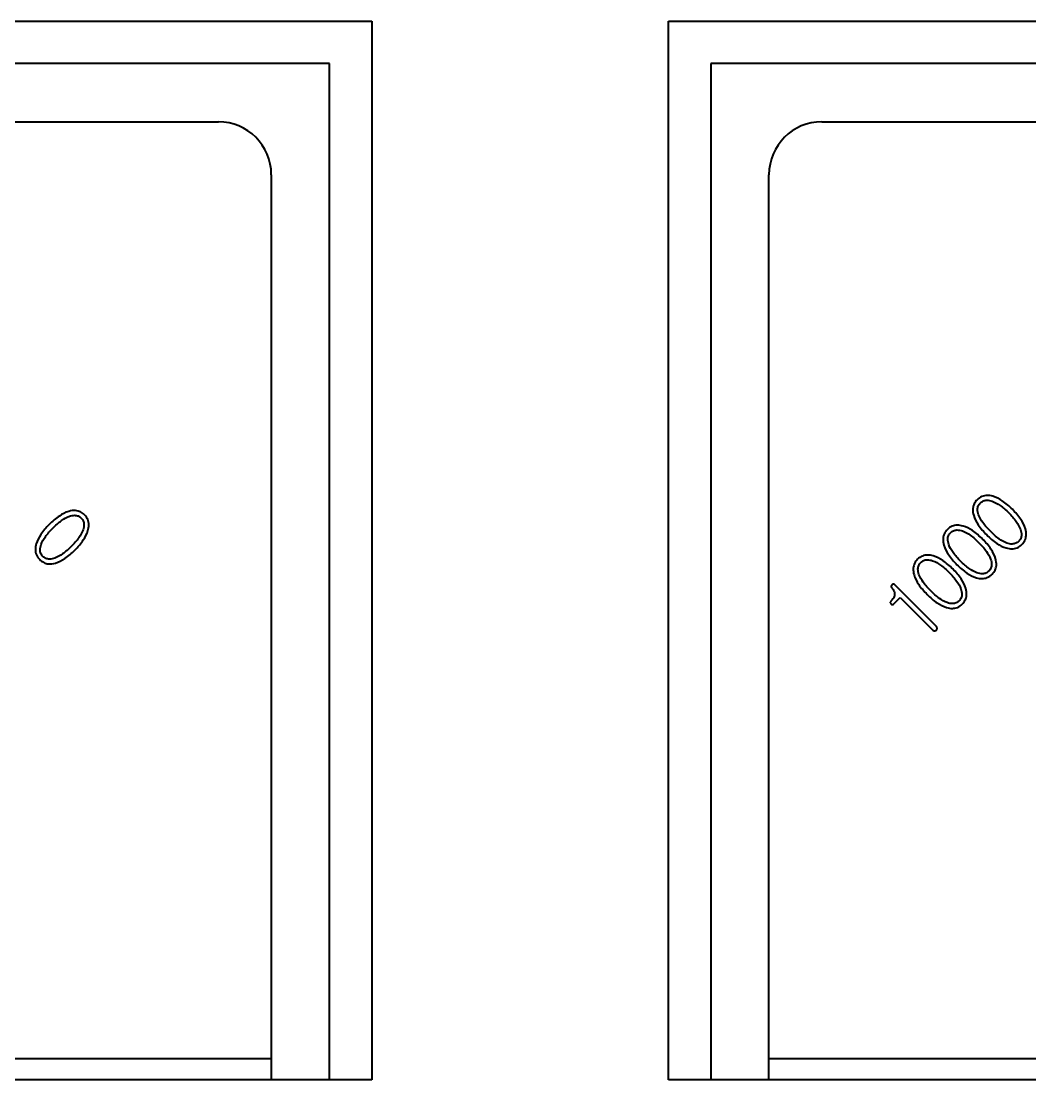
# Model space of a CAD drawing. Header units: millimetres. Extents: x 0 to 4752, y 0 to 3360.
# Drawn here: x 1935.9 to 1983.5, y 1731.9 to 1781.9 of the extents above; entities that cross this region are included whole.
import ezdxf

# ---------------------------------------------------------------- set-up
doc = ezdxf.new("R2010")
doc.units = ezdxf.units.MM
doc.header["$LTSCALE"] = 8
doc.layers.add('가시적인 것(ISO)', color=3, linetype='Continuous', lineweight=40)

msp = doc.modelspace()

# ---------------------------------------------------------------- linework, layer by layer
at = {"layer": '가시적인 것(ISO)'}
for p, q in [((1844.422, 1781.882), (1952.422, 1781.882)), ((1952.422, 1781.882), (1952.422, 1731.882)), ((1966.422, 1781.882), (2074.422, 1781.882)), ((1966.422, 1731.882), (1966.422, 1781.882)), ((1950.422, 1779.882), (1846.422, 1779.882)), ((1950.422, 1731.882), (1950.422, 1779.882)), ((2072.422, 1779.882), (1968.422, 1779.882)), ((1968.422, 1779.882), (1968.422, 1731.882)), ((1851.672, 1777.132), (1945.172, 1777.132)), ((1973.672, 1777.132), (2067.172, 1777.132)), ((1947.672, 1774.632), (1947.672, 1731.882)), ((1971.172, 1731.882), (1971.172, 1774.632)), ((1979.065, 1753.309), (1977.117, 1755.257)), ((1977.065, 1754.364), (1977.367, 1754.667)), ((1977.367, 1754.667), (1978.892, 1753.142)), ((1849.172, 1732.882), (1947.672, 1732.882)), ((1971.172, 1732.882), (2069.672, 1732.882)), ((1952.422, 1731.882), (1844.422, 1731.882)), ((2074.422, 1731.882), (1966.422, 1731.882))]:
    msp.add_line(p, q, dxfattribs=at)
for centre, start, end in [((1945.172, 1774.632), 0, 90), ((1973.672, 1774.632), 90, 180)]:
    msp.add_arc(centre, 2.5, start, end, dxfattribs=at)
for points, knots in [([(1981.002, 1759.28), (1980.945, 1759.223), (1980.897, 1759.159), (1980.828, 1759.016), (1980.807, 1758.942), (1980.79, 1758.755), (1980.806, 1758.644), (1980.838, 1758.538)], [-0.08068744, -0.08068744, -0.08068744, -0.08068744, -0.0564576, -0.0564576, -0.03310081, -0.03310081, 0, 0, 0, 0]), ([(1981.742, 1759.442), (1981.653, 1759.469), (1981.562, 1759.485), (1981.386, 1759.482), (1981.306, 1759.467), (1981.143, 1759.399), (1981.068, 1759.346), (1981.002, 1759.28)], [-0.08043735, -0.08043735, -0.08043735, -0.08043735, -0.05283354, -0.05283354, -0.02780895, -0.02780895, 0, 0, 0, 0]), ([(1981.068, 1758.566), (1981.04, 1758.647), (1981.021, 1758.735), (1981.024, 1758.878), (1981.034, 1758.932), (1981.078, 1759.039), (1981.112, 1759.087), (1981.154, 1759.129)], [-0.06062977, -0.06062977, -0.06062977, -0.06062977, -0.03469408, -0.03469408, -0.01781987, -0.01781987, 0, 0, 0, 0]), ([(1981.154, 1759.129), (1981.193, 1759.168), (1981.237, 1759.2), (1981.339, 1759.244), (1981.392, 1759.255), (1981.538, 1759.261), (1981.629, 1759.241), (1981.714, 1759.212)], [-0.06015213, -0.06015213, -0.06015213, -0.06015213, -0.04359102, -0.04359102, -0.02696915, -0.02696915, 0, 0, 0, 0]), ([(1981.714, 1759.212), (1981.845, 1759.165), (1981.971, 1759.091), (1982.229, 1758.908), (1982.369, 1758.782), (1982.495, 1758.657)], [-0.09489707, -0.09489707, -0.09489707, -0.09489707, -0.0534092, -0.0534092, 0, 0, 0, 0]), ([(1982.665, 1758.827), (1982.52, 1758.972), (1982.359, 1759.113), (1982.051, 1759.318), (1981.9, 1759.397), (1981.742, 1759.442)], [-0.1110915, -0.1110915, -0.1110915, -0.1110915, -0.0494916, -0.0494916, 0, 0, 0, 0]), ([(1938.108, 1758.729), (1937.95, 1758.683), (1937.8, 1758.603), (1937.493, 1758.397), (1937.332, 1758.256), (1937.187, 1758.111)], [-0.1107241, -0.1107241, -0.1107241, -0.1107241, -0.0614603, -0.0614603, 0, 0, 0, 0]), ([(1938.849, 1758.565), (1938.792, 1758.622), (1938.728, 1758.67), (1938.585, 1758.74), (1938.511, 1758.76), (1938.324, 1758.777), (1938.213, 1758.761), (1938.108, 1758.729)], [-0.08068744, -0.08068744, -0.08068744, -0.08068744, -0.0564576, -0.0564576, -0.03310081, -0.03310081, 0, 0, 0, 0]), ([(1938.135, 1758.499), (1938.217, 1758.527), (1938.304, 1758.546), (1938.447, 1758.543), (1938.501, 1758.533), (1938.608, 1758.489), (1938.656, 1758.455), (1938.698, 1758.413)], [-0.06062977, -0.06062977, -0.06062977, -0.06062977, -0.03469408, -0.03469408, -0.01781987, -0.01781987, 0, 0, 0, 0]), ([(1939.012, 1757.825), (1939.038, 1757.914), (1939.054, 1758.005), (1939.051, 1758.181), (1939.036, 1758.262), (1938.968, 1758.424), (1938.915, 1758.499), (1938.849, 1758.565)], [-0.08043735, -0.08043735, -0.08043735, -0.08043735, -0.05283354, -0.05283354, -0.02780895, -0.02780895, 0, 0, 0, 0]), ([(1980.838, 1758.538), (1980.884, 1758.381), (1980.964, 1758.23), (1981.17, 1757.924), (1981.311, 1757.763), (1981.456, 1757.618)], [-0.1107241, -0.1107241, -0.1107241, -0.1107241, -0.0614603, -0.0614603, 0, 0, 0, 0]), ([(1981.626, 1757.788), (1981.5, 1757.914), (1981.375, 1758.054), (1981.191, 1758.311), (1981.116, 1758.436), (1981.068, 1758.566)], [-0.0950204, -0.0950204, -0.0950204, -0.0950204, -0.04148092, -0.04148092, 0, 0, 0, 0]), ([(1982.495, 1758.657), (1982.62, 1758.531), (1982.744, 1758.392), (1982.927, 1758.135), (1983.001, 1758.009), (1983.047, 1757.879)], [-0.09482066, -0.09482066, -0.09482066, -0.09482066, -0.04153437, -0.04153437, 0, 0, 0, 0]), ([(1983.278, 1757.906), (1983.232, 1758.065), (1983.154, 1758.215), (1982.949, 1758.522), (1982.809, 1758.683), (1982.665, 1758.827)], [-0.1105512, -0.1105512, -0.1105512, -0.1105512, -0.0612203, -0.0612203, 0, 0, 0, 0]), ([(1937.187, 1758.111), (1937.043, 1757.967), (1936.902, 1757.807), (1936.697, 1757.501), (1936.618, 1757.351), (1936.571, 1757.193)], [-0.1105947, -0.1105947, -0.1105947, -0.1105947, -0.0492863, -0.0492863, 0, 0, 0, 0]), ([(1937.357, 1757.941), (1937.483, 1758.067), (1937.623, 1758.192), (1937.88, 1758.376), (1938.005, 1758.451), (1938.135, 1758.499)], [-0.0950204, -0.0950204, -0.0950204, -0.0950204, -0.04148092, -0.04148092, 0, 0, 0, 0]), ([(1938.698, 1758.413), (1938.737, 1758.374), (1938.769, 1758.33), (1938.813, 1758.228), (1938.824, 1758.175), (1938.83, 1758.029), (1938.81, 1757.938), (1938.781, 1757.853)], [-0.06015213, -0.06015213, -0.06015213, -0.06015213, -0.04359102, -0.04359102, -0.02696915, -0.02696915, 0, 0, 0, 0]), ([(1980.335, 1758.036), (1980.247, 1758.062), (1980.155, 1758.078), (1979.979, 1758.075), (1979.899, 1758.06), (1979.736, 1757.992), (1979.661, 1757.939), (1979.596, 1757.873)], [-0.08043735, -0.08043735, -0.08043735, -0.08043735, -0.05283354, -0.05283354, -0.02780895, -0.02780895, 0, 0, 0, 0]), ([(1981.258, 1757.42), (1981.113, 1757.565), (1980.952, 1757.706), (1980.644, 1757.911), (1980.493, 1757.99), (1980.335, 1758.036)], [-0.1110915, -0.1110915, -0.1110915, -0.1110915, -0.0494916, -0.0494916, 0, 0, 0, 0]), ([(1936.802, 1757.166), (1936.85, 1757.296), (1936.924, 1757.421), (1937.108, 1757.677), (1937.232, 1757.816), (1937.357, 1757.941)], [-0.09442381, -0.09442381, -0.09442381, -0.09442381, -0.0531236, -0.0531236, 0, 0, 0, 0]), ([(1938.781, 1757.853), (1938.734, 1757.722), (1938.66, 1757.596), (1938.477, 1757.338), (1938.352, 1757.198), (1938.226, 1757.073)], [-0.09489707, -0.09489707, -0.09489707, -0.09489707, -0.0534092, -0.0534092, 0, 0, 0, 0]), ([(1938.396, 1756.902), (1938.541, 1757.047), (1938.682, 1757.208), (1938.887, 1757.516), (1938.966, 1757.667), (1939.012, 1757.825)], [-0.1110915, -0.1110915, -0.1110915, -0.1110915, -0.0494916, -0.0494916, 0, 0, 0, 0]), ([(1979.596, 1757.873), (1979.538, 1757.816), (1979.49, 1757.752), (1979.421, 1757.609), (1979.4, 1757.535), (1979.383, 1757.348), (1979.399, 1757.237), (1979.431, 1757.131)], [-0.08068744, -0.08068744, -0.08068744, -0.08068744, -0.0564576, -0.0564576, -0.03310081, -0.03310081, 0, 0, 0, 0]), ([(1979.662, 1757.159), (1979.633, 1757.241), (1979.614, 1757.328), (1979.617, 1757.471), (1979.627, 1757.525), (1979.671, 1757.632), (1979.705, 1757.68), (1979.747, 1757.722)], [-0.06062977, -0.06062977, -0.06062977, -0.06062977, -0.03469408, -0.03469408, -0.01781987, -0.01781987, 0, 0, 0, 0]), ([(1979.747, 1757.722), (1979.786, 1757.761), (1979.83, 1757.793), (1979.932, 1757.837), (1979.985, 1757.848), (1980.131, 1757.854), (1980.222, 1757.834), (1980.307, 1757.805)], [-0.06015213, -0.06015213, -0.06015213, -0.06015213, -0.04359102, -0.04359102, -0.02696915, -0.02696915, 0, 0, 0, 0]), ([(1980.307, 1757.805), (1980.438, 1757.758), (1980.564, 1757.684), (1980.822, 1757.501), (1980.962, 1757.376), (1981.088, 1757.25)], [-0.09489707, -0.09489707, -0.09489707, -0.09489707, -0.0534092, -0.0534092, 0, 0, 0, 0]), ([(1981.456, 1757.618), (1981.6, 1757.474), (1981.76, 1757.333), (1982.066, 1757.128), (1982.216, 1757.049), (1982.374, 1757.002)], [-0.1105947, -0.1105947, -0.1105947, -0.1105947, -0.0492863, -0.0492863, 0, 0, 0, 0]), ([(1982.401, 1757.233), (1982.271, 1757.28), (1982.146, 1757.355), (1981.89, 1757.538), (1981.751, 1757.663), (1981.626, 1757.788)], [-0.09442381, -0.09442381, -0.09442381, -0.09442381, -0.0531236, -0.0531236, 0, 0, 0, 0]), ([(1983.047, 1757.879), (1983.076, 1757.797), (1983.096, 1757.71), (1983.093, 1757.567), (1983.083, 1757.514), (1983.039, 1757.408), (1983.006, 1757.36), (1982.964, 1757.318)], [-0.06036726, -0.06036726, -0.06036726, -0.06036726, -0.03433895, -0.03433895, -0.01769854, -0.01769854, 0, 0, 0, 0]), ([(1983.116, 1757.167), (1983.172, 1757.224), (1983.22, 1757.287), (1983.288, 1757.429), (1983.308, 1757.502), (1983.326, 1757.689), (1983.309, 1757.8), (1983.278, 1757.906)], [-0.08032187, -0.08032187, -0.08032187, -0.08032187, -0.05634387, -0.05634387, -0.03316511, -0.03316511, 0, 0, 0, 0]), ([(1936.571, 1757.193), (1936.546, 1757.106), (1936.53, 1757.015), (1936.532, 1756.839), (1936.548, 1756.758), (1936.616, 1756.594), (1936.67, 1756.518), (1936.736, 1756.452)], [-0.08079674, -0.08079674, -0.08079674, -0.08079674, -0.05338063, -0.05338063, -0.02816882, -0.02816882, 0, 0, 0, 0]), ([(1936.887, 1756.603), (1936.847, 1756.643), (1936.814, 1756.69), (1936.768, 1756.795), (1936.757, 1756.85), (1936.753, 1756.995), (1936.773, 1757.083), (1936.802, 1757.166)], [-0.0606517, -0.0606517, -0.0606517, -0.0606517, -0.04343053, -0.04343053, -0.02630267, -0.02630267, 0, 0, 0, 0]), ([(1938.226, 1757.073), (1938.1, 1756.947), (1937.962, 1756.823), (1937.704, 1756.64), (1937.579, 1756.566), (1937.448, 1756.52)], [-0.09482066, -0.09482066, -0.09482066, -0.09482066, -0.04153437, -0.04153437, 0, 0, 0, 0]), ([(1979.431, 1757.131), (1979.477, 1756.974), (1979.557, 1756.823), (1979.763, 1756.517), (1979.904, 1756.356), (1980.049, 1756.211)], [-0.1107241, -0.1107241, -0.1107241, -0.1107241, -0.0614603, -0.0614603, 0, 0, 0, 0]), ([(1980.219, 1756.381), (1980.093, 1756.507), (1979.968, 1756.647), (1979.784, 1756.904), (1979.709, 1757.029), (1979.662, 1757.159)], [-0.0950204, -0.0950204, -0.0950204, -0.0950204, -0.04148092, -0.04148092, 0, 0, 0, 0]), ([(1981.088, 1757.25), (1981.213, 1757.124), (1981.337, 1756.986), (1981.52, 1756.728), (1981.594, 1756.603), (1981.64, 1756.472)], [-0.09482066, -0.09482066, -0.09482066, -0.09482066, -0.04153437, -0.04153437, 0, 0, 0, 0]), ([(1981.871, 1756.499), (1981.825, 1756.658), (1981.747, 1756.808), (1981.543, 1757.115), (1981.402, 1757.276), (1981.258, 1757.42)], [-0.1105512, -0.1105512, -0.1105512, -0.1105512, -0.0612203, -0.0612203, 0, 0, 0, 0]), ([(1982.374, 1757.002), (1982.461, 1756.976), (1982.552, 1756.961), (1982.728, 1756.963), (1982.809, 1756.979), (1982.973, 1757.047), (1983.049, 1757.101), (1983.116, 1757.167)], [-0.08079674, -0.08079674, -0.08079674, -0.08079674, -0.05338063, -0.05338063, -0.02816882, -0.02816882, 0, 0, 0, 0]), ([(1982.964, 1757.318), (1982.924, 1757.278), (1982.878, 1757.245), (1982.772, 1757.199), (1982.717, 1757.188), (1982.572, 1757.184), (1982.484, 1757.204), (1982.401, 1757.233)], [-0.0606517, -0.0606517, -0.0606517, -0.0606517, -0.04343053, -0.04343053, -0.02630267, -0.02630267, 0, 0, 0, 0]), ([(1937.448, 1756.52), (1937.366, 1756.491), (1937.279, 1756.471), (1937.137, 1756.474), (1937.083, 1756.484), (1936.977, 1756.528), (1936.929, 1756.561), (1936.887, 1756.603)], [-0.06036726, -0.06036726, -0.06036726, -0.06036726, -0.03433895, -0.03433895, -0.01769854, -0.01769854, 0, 0, 0, 0]), ([(1937.476, 1756.289), (1937.634, 1756.335), (1937.784, 1756.413), (1938.091, 1756.618), (1938.252, 1756.758), (1938.396, 1756.902)], [-0.1105512, -0.1105512, -0.1105512, -0.1105512, -0.0612203, -0.0612203, 0, 0, 0, 0]), ([(1978.928, 1756.629), (1978.84, 1756.655), (1978.748, 1756.671), (1978.572, 1756.668), (1978.492, 1756.653), (1978.329, 1756.585), (1978.254, 1756.532), (1978.189, 1756.467)], [-0.08043735, -0.08043735, -0.08043735, -0.08043735, -0.05283354, -0.05283354, -0.02780895, -0.02780895, 0, 0, 0, 0]), ([(1979.851, 1756.013), (1979.706, 1756.158), (1979.545, 1756.299), (1979.237, 1756.504), (1979.086, 1756.583), (1978.928, 1756.629)], [-0.1110915, -0.1110915, -0.1110915, -0.1110915, -0.0494916, -0.0494916, 0, 0, 0, 0]), ([(1936.736, 1756.452), (1936.793, 1756.395), (1936.857, 1756.347), (1936.998, 1756.279), (1937.072, 1756.259), (1937.259, 1756.241), (1937.37, 1756.258), (1937.476, 1756.289)], [-0.08032187, -0.08032187, -0.08032187, -0.08032187, -0.05634387, -0.05634387, -0.03316511, -0.03316511, 0, 0, 0, 0]), ([(1978.189, 1756.467), (1978.132, 1756.409), (1978.083, 1756.345), (1978.014, 1756.202), (1977.994, 1756.128), (1977.976, 1755.941), (1977.992, 1755.83), (1978.024, 1755.725)], [-0.08068744, -0.08068744, -0.08068744, -0.08068744, -0.0564576, -0.0564576, -0.03310081, -0.03310081, 0, 0, 0, 0]), ([(1978.255, 1755.752), (1978.226, 1755.834), (1978.207, 1755.921), (1978.21, 1756.064), (1978.22, 1756.118), (1978.264, 1756.225), (1978.298, 1756.273), (1978.34, 1756.315)], [-0.06062977, -0.06062977, -0.06062977, -0.06062977, -0.03469408, -0.03469408, -0.01781987, -0.01781987, 0, 0, 0, 0]), ([(1978.34, 1756.315), (1978.379, 1756.354), (1978.423, 1756.386), (1978.525, 1756.43), (1978.579, 1756.442), (1978.724, 1756.447), (1978.815, 1756.427), (1978.9, 1756.398)], [-0.06015213, -0.06015213, -0.06015213, -0.06015213, -0.04359102, -0.04359102, -0.02696915, -0.02696915, 0, 0, 0, 0]), ([(1978.9, 1756.398), (1979.031, 1756.352), (1979.157, 1756.277), (1979.415, 1756.094), (1979.555, 1755.969), (1979.681, 1755.843)], [-0.09489707, -0.09489707, -0.09489707, -0.09489707, -0.0534092, -0.0534092, 0, 0, 0, 0]), ([(1980.464, 1755.093), (1980.418, 1755.251), (1980.34, 1755.401), (1980.136, 1755.708), (1979.995, 1755.869), (1979.851, 1756.013)], [-0.1105512, -0.1105512, -0.1105512, -0.1105512, -0.0612203, -0.0612203, 0, 0, 0, 0]), ([(1980.049, 1756.211), (1980.193, 1756.067), (1980.353, 1755.926), (1980.659, 1755.721), (1980.809, 1755.642), (1980.967, 1755.595)], [-0.1105947, -0.1105947, -0.1105947, -0.1105947, -0.0492863, -0.0492863, 0, 0, 0, 0]), ([(1980.994, 1755.826), (1980.865, 1755.874), (1980.739, 1755.948), (1980.483, 1756.131), (1980.345, 1756.256), (1980.219, 1756.381)], [-0.09442381, -0.09442381, -0.09442381, -0.09442381, -0.0531236, -0.0531236, 0, 0, 0, 0]), ([(1981.64, 1756.472), (1981.669, 1756.39), (1981.689, 1756.303), (1981.686, 1756.161), (1981.676, 1756.107), (1981.633, 1756.001), (1981.599, 1755.953), (1981.558, 1755.911)], [-0.06036726, -0.06036726, -0.06036726, -0.06036726, -0.03433895, -0.03433895, -0.01769854, -0.01769854, 0, 0, 0, 0]), ([(1981.709, 1755.76), (1981.765, 1755.817), (1981.813, 1755.881), (1981.882, 1756.022), (1981.901, 1756.095), (1981.919, 1756.283), (1981.902, 1756.393), (1981.871, 1756.499)], [-0.08032187, -0.08032187, -0.08032187, -0.08032187, -0.05634387, -0.05634387, -0.03316511, -0.03316511, 0, 0, 0, 0]), ([(1978.024, 1755.725), (1978.07, 1755.567), (1978.15, 1755.417), (1978.356, 1755.11), (1978.497, 1754.949), (1978.642, 1754.804)], [-0.1107241, -0.1107241, -0.1107241, -0.1107241, -0.0614603, -0.0614603, 0, 0, 0, 0]), ([(1978.812, 1754.974), (1978.687, 1755.1), (1978.561, 1755.24), (1978.377, 1755.497), (1978.302, 1755.622), (1978.255, 1755.752)], [-0.0950204, -0.0950204, -0.0950204, -0.0950204, -0.04148092, -0.04148092, 0, 0, 0, 0]), ([(1979.681, 1755.843), (1979.806, 1755.717), (1979.93, 1755.579), (1980.113, 1755.321), (1980.187, 1755.196), (1980.233, 1755.065)], [-0.09482066, -0.09482066, -0.09482066, -0.09482066, -0.04153437, -0.04153437, 0, 0, 0, 0]), ([(1980.967, 1755.595), (1981.054, 1755.569), (1981.145, 1755.554), (1981.321, 1755.556), (1981.402, 1755.572), (1981.567, 1755.64), (1981.642, 1755.694), (1981.709, 1755.76)], [-0.08079674, -0.08079674, -0.08079674, -0.08079674, -0.05338063, -0.05338063, -0.02816882, -0.02816882, 0, 0, 0, 0]), ([(1981.558, 1755.911), (1981.517, 1755.871), (1981.471, 1755.838), (1981.366, 1755.792), (1981.31, 1755.781), (1981.165, 1755.777), (1981.077, 1755.797), (1980.994, 1755.826)], [-0.0606517, -0.0606517, -0.0606517, -0.0606517, -0.04343053, -0.04343053, -0.02630267, -0.02630267, 0, 0, 0, 0]), ([(1976.977, 1755.255), (1976.965, 1755.242), (1976.954, 1755.227), (1976.944, 1755.201), (1976.941, 1755.191), (1976.941, 1755.17), (1976.943, 1755.16), (1976.952, 1755.136), (1976.961, 1755.123), (1976.971, 1755.112)], [-0.01611105, -0.01611105, -0.01611105, -0.01611105, -0.01088889, -0.01088889, -0.0077386, -0.0077386, -0.0045114, -0.0045114, 0, 0, 0, 0]), ([(1976.971, 1755.112), (1977.001, 1755.079), (1977.029, 1755.043), (1977.07, 1754.972), (1977.086, 1754.937), (1977.106, 1754.859), (1977.109, 1754.818), (1977.103, 1754.777)], [-0.03733062, -0.03733062, -0.03733062, -0.03733062, -0.02405332, -0.02405332, -0.01252804, -0.01252804, 0, 0, 0, 0]), ([(1977.117, 1755.257), (1977.11, 1755.265), (1977.102, 1755.272), (1977.085, 1755.282), (1977.077, 1755.287), (1977.06, 1755.292), (1977.051, 1755.293), (1977.032, 1755.292), (1977.023, 1755.288), (1977, 1755.277), (1976.987, 1755.266), (1976.977, 1755.255)], [-0.01620286, -0.01620286, -0.01620286, -0.01620286, -0.01306942, -0.01306942, -0.01038676, -0.01038676, -0.00768509, -0.00768509, -0.00466599, -0.00466599, 0, 0, 0, 0]), ([(1980.233, 1755.065), (1980.262, 1754.984), (1980.282, 1754.896), (1980.279, 1754.754), (1980.269, 1754.7), (1980.226, 1754.594), (1980.192, 1754.546), (1980.151, 1754.505)], [-0.06036726, -0.06036726, -0.06036726, -0.06036726, -0.03433895, -0.03433895, -0.01769854, -0.01769854, 0, 0, 0, 0]), ([(1980.302, 1754.353), (1980.358, 1754.41), (1980.406, 1754.474), (1980.475, 1754.615), (1980.495, 1754.689), (1980.512, 1754.876), (1980.495, 1754.987), (1980.464, 1755.093)], [-0.08032187, -0.08032187, -0.08032187, -0.08032187, -0.05634387, -0.05634387, -0.03316511, -0.03316511, 0, 0, 0, 0]), ([(1977.103, 1754.777), (1977.096, 1754.726), (1977.076, 1754.677), (1977.018, 1754.578), (1976.975, 1754.527), (1976.93, 1754.483)], [-0.03444387, -0.03444387, -0.03444387, -0.03444387, -0.01903744, -0.01903744, 0, 0, 0, 0]), ([(1978.642, 1754.804), (1978.786, 1754.66), (1978.946, 1754.519), (1979.252, 1754.314), (1979.402, 1754.235), (1979.56, 1754.189)], [-0.1105947, -0.1105947, -0.1105947, -0.1105947, -0.0492863, -0.0492863, 0, 0, 0, 0]), ([(1979.587, 1754.419), (1979.458, 1754.467), (1979.333, 1754.541), (1979.076, 1754.725), (1978.938, 1754.849), (1978.812, 1754.974)], [-0.09442381, -0.09442381, -0.09442381, -0.09442381, -0.0531236, -0.0531236, 0, 0, 0, 0]), ([(1980.151, 1754.505), (1980.11, 1754.464), (1980.064, 1754.431), (1979.959, 1754.385), (1979.903, 1754.374), (1979.759, 1754.37), (1979.67, 1754.39), (1979.587, 1754.419)], [-0.0606517, -0.0606517, -0.0606517, -0.0606517, -0.04343053, -0.04343053, -0.02630267, -0.02630267, 0, 0, 0, 0]), ([(1976.93, 1754.483), (1976.924, 1754.476), (1976.917, 1754.469), (1976.908, 1754.454), (1976.904, 1754.447), (1976.9, 1754.432), (1976.899, 1754.424), (1976.9, 1754.408), (1976.903, 1754.399), (1976.913, 1754.379), (1976.923, 1754.368), (1976.933, 1754.359)], [-0.01431309, -0.01431309, -0.01431309, -0.01431309, -0.0115264, -0.0115264, -0.0091446, -0.0091446, -0.00677247, -0.00677247, -0.00411568, -0.00411568, 0, 0, 0, 0]), ([(1976.933, 1754.359), (1976.939, 1754.353), (1976.945, 1754.348), (1976.958, 1754.34), (1976.965, 1754.337), (1976.98, 1754.331), (1976.989, 1754.33), (1977.009, 1754.33), (1977.018, 1754.333), (1977.041, 1754.344), (1977.054, 1754.354), (1977.065, 1754.364)], [-0.01499342, -0.01499342, -0.01499342, -0.01499342, -0.01255255, -0.01255255, -0.01039179, -0.01039179, -0.00763305, -0.00763305, -0.00460152, -0.00460152, 0, 0, 0, 0]), ([(1979.56, 1754.189), (1979.647, 1754.163), (1979.739, 1754.147), (1979.914, 1754.149), (1979.995, 1754.165), (1980.16, 1754.233), (1980.235, 1754.287), (1980.302, 1754.353)], [-0.08079674, -0.08079674, -0.08079674, -0.08079674, -0.05338063, -0.05338063, -0.02816882, -0.02816882, 0, 0, 0, 0]), ([(1978.892, 1753.142), (1978.907, 1753.127), (1978.923, 1753.115), (1978.958, 1753.097), (1978.975, 1753.091), (1978.994, 1753.089)], [-0.01173735, -0.01173735, -0.01173735, -0.01173735, -0.00561677, -0.00561677, 0, 0, 0, 0]), ([(1978.994, 1753.089), (1979.01, 1753.089), (1979.025, 1753.092), (1979.056, 1753.103), (1979.069, 1753.112), (1979.082, 1753.122)], [-0.009688694, -0.009688694, -0.009688694, -0.009688694, -0.004872154, -0.004872154, 0, 0, 0, 0]), ([(1979.112, 1753.208), (1979.112, 1753.217), (1979.111, 1753.226), (1979.107, 1753.244), (1979.104, 1753.252), (1979.092, 1753.279), (1979.079, 1753.295), (1979.065, 1753.309)], [-0.01152378, -0.01152378, -0.01152378, -0.01152378, -0.00879692, -0.00879692, -0.00604611, -0.00604611, 0, 0, 0, 0]), ([(1979.082, 1753.122), (1979.087, 1753.128), (1979.092, 1753.134), (1979.1, 1753.146), (1979.103, 1753.153), (1979.111, 1753.175), (1979.113, 1753.191), (1979.112, 1753.208)], [-0.009372928, -0.009372928, -0.009372928, -0.009372928, -0.007089315, -0.007089315, -0.004840561, -0.004840561, 0, 0, 0, 0])]:
    msp.add_open_spline(points, degree=3, knots=knots, dxfattribs=at)

doc.saveas('drawing.dxf')
